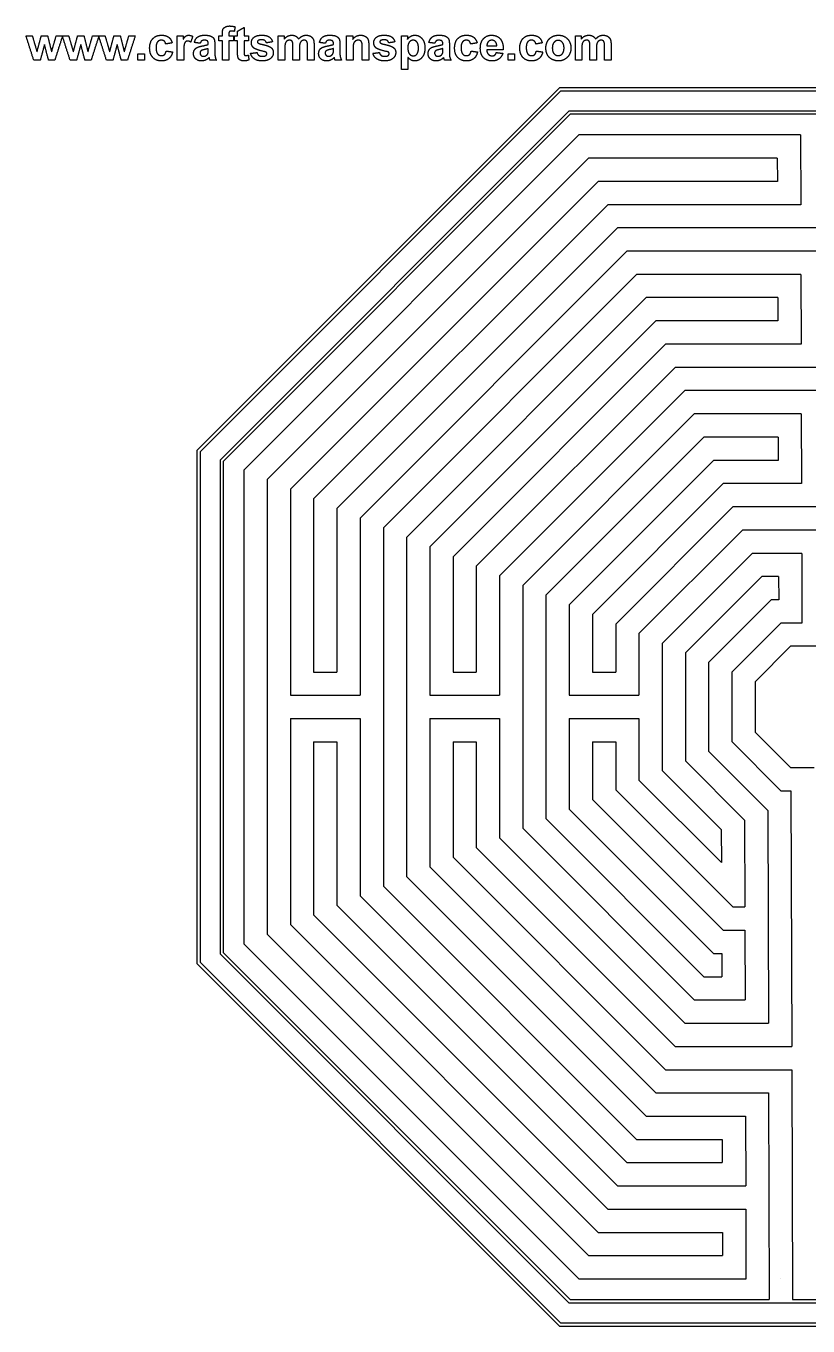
# Model space of a CAD drawing. Header units: millimetres. Extents: x -117 to 91, y -91 to 101.
# Drawn here: x -116.7 to -1.1, y -91.4 to 100.6 of the extents above; entities that cross this region are included whole.
import ezdxf

# ---------------------------------------------------------------- set-up
doc = ezdxf.new("R2010")
doc.units = ezdxf.units.MM
doc.header["$MEASUREMENT"] = 0
doc.layers.add('Default', color=18, linetype='Continuous')
doc.layers.add('DIMENSION', color=7, linetype='Continuous')

msp = doc.modelspace()

# ---------------------------------------------------------------- linework, layer by layer
at = {"layer": 'Default', "color": 5}
for points in [[(-87.67, 99.39), (-87.67, 99.84), (-87.58, 100.07)], [(-87.58, 100.07), (-87.48, 100.29), (-87.22, 100.43)], [(-87.22, 100.43), (-86.97, 100.57), (-86.58, 100.57)], [(-86.58, 100.57), (-86.17, 100.57), (-85.79, 100.45)], [(-85.79, 100.45), (-85.84, 100.11), (-85.9, 99.77)], [(-85.42, 99.8), (-84.94, 100.08), (-84.46, 100.35)], [(-84.46, 100.35), (-84.46, 99.74), (-84.46, 99.12)], [(-115.53, 95.51), (-116.11, 97.31), (-116.68, 99.12)], [(-116.68, 99.12), (-116.22, 99.12), (-115.75, 99.12)], [(-115.75, 99.12), (-115.41, 97.94), (-115.06, 96.75)], [(-115.06, 96.75), (-114.74, 97.94), (-114.42, 99.12)], [(-114.42, 99.12), (-113.96, 99.12), (-113.49, 99.12)], [(-113.49, 99.12), (-113.2, 97.94), (-112.9, 96.75)], [(-112.9, 96.75), (-112.56, 97.94), (-112.22, 99.12)], [(-111.28, 99.12), (-111.86, 97.31), (-112.43, 95.51)], [(-112.22, 99.12), (-111.75, 99.12), (-111.28, 99.12)], [(-110.16, 95.51), (-110.74, 97.31), (-111.31, 99.12)], [(-111.31, 99.12), (-110.85, 99.12), (-110.38, 99.12)], [(-110.38, 99.12), (-110.04, 97.94), (-109.69, 96.75)], [(-109.69, 96.75), (-109.37, 97.94), (-109.05, 99.12)], [(-109.05, 99.12), (-108.59, 99.12), (-108.12, 99.12)], [(-108.12, 99.12), (-107.83, 97.94), (-107.53, 96.75)], [(-107.53, 96.75), (-107.19, 97.94), (-106.85, 99.12)], [(-105.91, 99.12), (-106.49, 97.31), (-107.06, 95.51)], [(-106.85, 99.12), (-106.38, 99.12), (-105.91, 99.12)], [(-104.79, 95.51), (-105.37, 97.31), (-105.94, 99.12)], [(-105.94, 99.12), (-105.47, 99.12), (-105.01, 99.12)], [(-105.01, 99.12), (-104.66, 97.94), (-104.32, 96.75)], [(-104.32, 96.75), (-104, 97.94), (-103.68, 99.12)], [(-103.68, 99.12), (-103.22, 99.12), (-102.75, 99.12)], [(-102.75, 99.12), (-102.46, 97.94), (-102.16, 96.75)], [(-102.16, 96.75), (-101.82, 97.94), (-101.48, 99.12)], [(-100.54, 99.12), (-101.12, 97.31), (-101.69, 95.51)], [(-101.48, 99.12), (-101.01, 99.12), (-100.54, 99.12)], [(-98.41, 97.31), (-98.41, 98.21), (-97.94, 98.71)], [(-97.94, 98.71), (-97.47, 99.21), (-96.67, 99.21)], [(-97.25, 98.22), (-97.46, 97.97), (-97.46, 97.38)], [(-96.68, 98.47), (-97.04, 98.47), (-97.25, 98.22)], [(-96.25, 98.33), (-96.42, 98.47), (-96.68, 98.47)], [(-96.67, 99.21), (-96.02, 99.21), (-95.63, 98.93)], [(-96.04, 97.91), (-96.08, 98.19), (-96.25, 98.33)], [(-95.08, 98.07), (-95.56, 97.99), (-96.04, 97.91)], [(-95.63, 98.93), (-95.25, 98.65), (-95.08, 98.07)], [(-94.34, 95.51), (-94.34, 97.31), (-94.34, 99.12)], [(-94.34, 99.12), (-93.89, 99.12), (-93.44, 99.12)], [(-93.44, 99.12), (-93.44, 98.86), (-93.44, 98.61)], [(-93.44, 98.61), (-93.23, 98.97), (-93.05, 99.09)], [(-93.1, 98.24), (-93.23, 98.13), (-93.31, 97.84)], [(-92.77, 98.35), (-92.96, 98.35), (-93.1, 98.24)], [(-93.05, 99.09), (-92.88, 99.21), (-92.66, 99.21)], [(-92.35, 98.19), (-92.58, 98.35), (-92.77, 98.35)], [(-92.66, 99.21), (-92.34, 99.21), (-92.05, 99.03)], [(-92.05, 99.03), (-92.2, 98.61), (-92.35, 98.19)], [(-91.81, 98.13), (-91.66, 98.68), (-91.31, 98.95)], [(-90.94, 98.01), (-91.38, 98.07), (-91.81, 98.13)], [(-91.31, 98.95), (-90.96, 99.21), (-90.27, 99.21)], [(-90.73, 98.37), (-90.86, 98.26), (-90.94, 98.01)], [(-90.35, 98.47), (-90.59, 98.47), (-90.73, 98.37)], [(-89.87, 98.35), (-90, 98.47), (-90.35, 98.47)], [(-90.27, 99.21), (-89.65, 99.21), (-89.34, 99.06)], [(-89.74, 97.95), (-89.74, 98.23), (-89.87, 98.35)], [(-89.74, 97.85), (-89.74, 97.9), (-89.74, 97.95)], [(-89.34, 99.06), (-89.03, 98.91), (-88.91, 98.67)], [(-88.91, 98.67), (-88.78, 98.44), (-88.78, 97.82)], [(-88.17, 99.12), (-87.92, 99.12), (-87.67, 99.12)], [(-88.17, 98.38), (-88.17, 98.75), (-88.17, 99.12)], [(-87.67, 98.38), (-87.92, 98.38), (-88.17, 98.38)], [(-87.67, 99.12), (-87.67, 99.25), (-87.67, 99.39)], [(-87.67, 95.51), (-87.67, 96.94), (-87.67, 98.38)], [(-86.63, 99.73), (-86.71, 99.64), (-86.71, 99.37)], [(-86.71, 99.37), (-86.71, 99.24), (-86.71, 99.12)], [(-86.71, 99.12), (-86.38, 99.12), (-86.04, 99.12)], [(-86.04, 98.38), (-86.38, 98.38), (-86.71, 98.38)], [(-86.71, 98.38), (-86.71, 96.94), (-86.71, 95.51)], [(-86.33, 99.83), (-86.54, 99.83), (-86.63, 99.73)], [(-85.9, 99.77), (-86.12, 99.83), (-86.33, 99.83)], [(-86.04, 99.12), (-86.04, 98.75), (-86.04, 98.38)], [(-85.88, 98.38), (-85.88, 98.75), (-85.88, 99.12)], [(-85.88, 99.12), (-85.65, 99.12), (-85.42, 99.12)], [(-85.42, 98.38), (-85.65, 98.38), (-85.88, 98.38)], [(-85.42, 99.12), (-85.42, 99.46), (-85.42, 99.8)], [(-85.42, 96.79), (-85.42, 97.58), (-85.42, 98.38)], [(-84.46, 99.12), (-84.14, 99.12), (-83.81, 99.12)], [(-83.81, 98.38), (-84.14, 98.38), (-84.46, 98.38)], [(-84.46, 98.38), (-84.46, 97.63), (-84.46, 96.89)], [(-83.81, 99.12), (-83.81, 98.75), (-83.81, 98.38)], [(-83.38, 98.09), (-83.38, 98.57), (-83.01, 98.89)], [(-82.95, 97.27), (-83.38, 97.57), (-83.38, 98.09)], [(-83.01, 98.89), (-82.64, 99.21), (-81.86, 99.21)], [(-82.38, 98.42), (-82.49, 98.35), (-82.49, 98.23)], [(-82.49, 98.23), (-82.49, 98.12), (-82.39, 98.05)], [(-82.39, 98.05), (-82.26, 97.95), (-81.5, 97.78)], [(-81.84, 98.53), (-82.22, 98.53), (-82.38, 98.42)], [(-81.86, 99.21), (-81.12, 99.21), (-80.76, 98.96)], [(-81.38, 98.41), (-81.54, 98.53), (-81.84, 98.53)], [(-81.16, 98.07), (-81.22, 98.29), (-81.38, 98.41)], [(-80.26, 98.22), (-80.71, 98.15), (-81.16, 98.07)], [(-80.76, 98.96), (-80.4, 98.71), (-80.26, 98.22)], [(-79.4, 99.12), (-78.97, 99.12), (-78.54, 99.12)], [(-79.4, 95.51), (-79.4, 97.31), (-79.4, 99.12)], [(-78.54, 98.63), (-78.06, 99.21), (-77.41, 99.21)], [(-78.54, 99.12), (-78.54, 98.87), (-78.54, 98.63)], [(-78.37, 98.01), (-78.44, 97.78), (-78.44, 97.26)], [(-78.12, 98.35), (-78.29, 98.23), (-78.37, 98.01)], [(-77.73, 98.47), (-77.95, 98.47), (-78.12, 98.35)], [(-77.44, 98.4), (-77.55, 98.47), (-77.73, 98.47)], [(-77.29, 98.17), (-77.34, 98.32), (-77.44, 98.4)], [(-77.41, 99.21), (-77.07, 99.21), (-76.81, 99.07)], [(-77.24, 97.49), (-77.24, 98.01), (-77.29, 98.17)], [(-76.81, 99.07), (-76.56, 98.92), (-76.4, 98.63)], [(-76.4, 98.63), (-76.16, 98.92), (-75.88, 99.07)], [(-76.21, 97.99), (-76.28, 97.75), (-76.28, 97.24)], [(-75.95, 98.35), (-76.13, 98.23), (-76.21, 97.99)], [(-75.58, 98.47), (-75.78, 98.47), (-75.95, 98.35)], [(-75.88, 99.07), (-75.61, 99.21), (-75.3, 99.21)], [(-75.18, 98.27), (-75.31, 98.47), (-75.58, 98.47)], [(-75.3, 99.21), (-74.9, 99.21), (-74.63, 99.05)], [(-75.08, 97.57), (-75.08, 98.11), (-75.18, 98.27)], [(-74.63, 99.05), (-74.36, 98.89), (-74.22, 98.57)], [(-74.22, 98.57), (-74.12, 98.34), (-74.12, 97.82)], [(-73.32, 98.13), (-73.18, 98.68), (-72.83, 98.95)], [(-72.46, 98.01), (-72.89, 98.07), (-73.32, 98.13)], [(-72.83, 98.95), (-72.48, 99.21), (-71.79, 99.21)], [(-72.24, 98.37), (-72.37, 98.26), (-72.46, 98.01)], [(-71.86, 98.47), (-72.1, 98.47), (-72.24, 98.37)], [(-71.38, 98.35), (-71.51, 98.47), (-71.86, 98.47)], [(-71.79, 99.21), (-71.16, 99.21), (-70.85, 99.06)], [(-71.25, 97.95), (-71.25, 98.23), (-71.38, 98.35)], [(-71.25, 97.85), (-71.25, 97.9), (-71.25, 97.95)], [(-70.85, 99.06), (-70.55, 98.91), (-70.42, 98.67)], [(-70.42, 98.67), (-70.3, 98.44), (-70.3, 97.82)], [(-69.31, 95.51), (-69.31, 97.31), (-69.31, 99.12)], [(-69.31, 99.12), (-68.86, 99.12), (-68.41, 99.12)], [(-68.41, 98.59), (-67.95, 99.21), (-67.24, 99.21)], [(-68.41, 99.12), (-68.41, 98.86), (-68.41, 98.59)], [(-68.28, 97.97), (-68.35, 97.75), (-68.35, 97.14)], [(-68.01, 98.33), (-68.21, 98.2), (-68.28, 97.97)], [(-67.57, 98.47), (-67.82, 98.47), (-68.01, 98.33)], [(-67.25, 98.38), (-67.38, 98.47), (-67.57, 98.47)], [(-67.05, 98.11), (-67.11, 98.28), (-67.25, 98.38)], [(-67.24, 99.21), (-66.92, 99.21), (-66.66, 99.1)], [(-66.99, 97.35), (-66.99, 97.94), (-67.05, 98.11)], [(-66.66, 99.1), (-66.41, 98.98), (-66.27, 98.81)], [(-66.27, 98.81), (-66.14, 98.63), (-66.09, 98.4)], [(-66.09, 98.4), (-66.04, 98.18), (-66.04, 97.76)], [(-65.3, 98.09), (-65.3, 98.57), (-64.92, 98.89)], [(-64.87, 97.27), (-65.3, 97.57), (-65.3, 98.09)], [(-64.92, 98.89), (-64.55, 99.21), (-63.78, 99.21)], [(-64.29, 98.42), (-64.4, 98.35), (-64.4, 98.23)], [(-64.4, 98.23), (-64.4, 98.12), (-64.31, 98.05)], [(-64.31, 98.05), (-64.18, 97.95), (-63.42, 97.78)], [(-63.75, 98.53), (-64.13, 98.53), (-64.29, 98.42)], [(-63.78, 99.21), (-63.03, 99.21), (-62.67, 98.96)], [(-63.29, 98.41), (-63.45, 98.53), (-63.75, 98.53)], [(-63.07, 98.07), (-63.13, 98.29), (-63.29, 98.41)], [(-62.18, 98.22), (-62.63, 98.15), (-63.07, 98.07)], [(-62.67, 98.96), (-62.31, 98.71), (-62.18, 98.22)], [(-61.22, 99.12), (-60.77, 99.12), (-60.33, 99.12)], [(-61.22, 94.12), (-61.22, 96.62), (-61.22, 99.12)], [(-60.33, 99.12), (-60.33, 98.86), (-60.33, 98.59)], [(-60.33, 98.59), (-60.16, 98.86), (-59.86, 99.04)], [(-60.04, 98.19), (-60.26, 97.92), (-60.26, 97.37)], [(-59.47, 98.47), (-59.81, 98.47), (-60.04, 98.19)], [(-59.86, 99.04), (-59.57, 99.21), (-59.22, 99.21)], [(-58.91, 98.19), (-59.14, 98.47), (-59.47, 98.47)], [(-59.22, 99.21), (-58.6, 99.21), (-58.17, 98.72)], [(-58.69, 97.32), (-58.69, 97.91), (-58.91, 98.19)], [(-58.17, 98.72), (-57.73, 98.22), (-57.73, 97.33)], [(-57.15, 98.13), (-57, 98.68), (-56.65, 98.95)], [(-56.28, 98.01), (-56.71, 98.07), (-57.15, 98.13)], [(-56.65, 98.95), (-56.3, 99.21), (-55.61, 99.21)], [(-56.07, 98.37), (-56.2, 98.26), (-56.28, 98.01)], [(-55.69, 98.47), (-55.93, 98.47), (-56.07, 98.37)], [(-55.21, 98.35), (-55.34, 98.47), (-55.69, 98.47)], [(-55.61, 99.21), (-54.99, 99.21), (-54.68, 99.06)], [(-55.08, 97.95), (-55.08, 98.23), (-55.21, 98.35)], [(-55.08, 97.85), (-55.08, 97.9), (-55.08, 97.95)], [(-54.68, 99.06), (-54.37, 98.91), (-54.25, 98.67)], [(-54.25, 98.67), (-54.12, 98.44), (-54.12, 97.82)], [(-53.35, 97.31), (-53.35, 98.21), (-52.88, 98.71)], [(-52.88, 98.71), (-52.41, 99.21), (-51.61, 99.21)], [(-52.18, 98.22), (-52.39, 97.97), (-52.39, 97.38)], [(-51.62, 98.47), (-51.97, 98.47), (-52.18, 98.22)], [(-51.19, 98.33), (-51.35, 98.47), (-51.62, 98.47)], [(-51.61, 99.21), (-50.96, 99.21), (-50.57, 98.93)], [(-50.97, 97.91), (-51.02, 98.19), (-51.19, 98.33)], [(-50.02, 98.07), (-50.5, 97.99), (-50.97, 97.91)], [(-50.57, 98.93), (-50.19, 98.65), (-50.02, 98.07)], [(-49.55, 97.29), (-49.55, 98.19), (-49.08, 98.7)], [(-49.08, 98.7), (-48.61, 99.21), (-47.89, 99.21)], [(-48.37, 98.25), (-48.58, 98.02), (-48.58, 97.64)], [(-47.84, 98.47), (-48.17, 98.47), (-48.37, 98.25)], [(-47.89, 99.21), (-47.08, 99.21), (-46.61, 98.68)], [(-47.34, 98.26), (-47.54, 98.47), (-47.84, 98.47)], [(-47.12, 97.64), (-47.13, 98.05), (-47.34, 98.26)], [(-46.61, 98.68), (-46.14, 98.15), (-46.16, 97.05)], [(-43.72, 97.31), (-43.72, 98.21), (-43.25, 98.71)], [(-43.25, 98.71), (-42.78, 99.21), (-41.98, 99.21)], [(-42.55, 98.22), (-42.76, 97.97), (-42.76, 97.38)], [(-41.99, 98.47), (-42.34, 98.47), (-42.55, 98.22)], [(-41.56, 98.33), (-41.72, 98.47), (-41.99, 98.47)], [(-41.98, 99.21), (-41.33, 99.21), (-40.94, 98.93)], [(-41.34, 97.91), (-41.39, 98.19), (-41.56, 98.33)], [(-40.39, 98.07), (-40.87, 97.99), (-41.34, 97.91)], [(-40.94, 98.93), (-40.56, 98.65), (-40.39, 98.07)], [(-39.86, 97.36), (-39.86, 97.84), (-39.63, 98.29)], [(-39.63, 98.29), (-39.4, 98.74), (-38.97, 98.97)], [(-38.97, 98.97), (-38.54, 99.21), (-38.01, 99.21)], [(-38.66, 98.15), (-38.91, 97.86), (-38.91, 97.31)], [(-38.04, 98.44), (-38.41, 98.44), (-38.66, 98.15)], [(-37.43, 98.15), (-37.67, 98.44), (-38.04, 98.44)], [(-38.01, 99.21), (-37.2, 99.21), (-36.68, 98.68)], [(-37.18, 97.32), (-37.18, 97.86), (-37.43, 98.15)], [(-36.68, 98.68), (-36.16, 98.14), (-36.16, 97.32)], [(-35.51, 99.12), (-35.08, 99.12), (-34.65, 99.12)], [(-35.51, 95.51), (-35.51, 97.31), (-35.51, 99.12)], [(-34.65, 98.63), (-34.18, 99.21), (-33.52, 99.21)], [(-34.65, 99.12), (-34.65, 98.87), (-34.65, 98.63)], [(-34.48, 98.01), (-34.55, 97.78), (-34.55, 97.26)], [(-34.23, 98.35), (-34.4, 98.23), (-34.48, 98.01)], [(-33.84, 98.47), (-34.06, 98.47), (-34.23, 98.35)], [(-33.56, 98.4), (-33.66, 98.47), (-33.84, 98.47)], [(-33.4, 98.17), (-33.45, 98.32), (-33.56, 98.4)], [(-33.52, 99.21), (-33.18, 99.21), (-32.92, 99.07)], [(-33.35, 97.49), (-33.35, 98.01), (-33.4, 98.17)], [(-32.92, 99.07), (-32.67, 98.92), (-32.51, 98.63)], [(-32.51, 98.63), (-32.27, 98.92), (-32, 99.07)], [(-32.32, 97.99), (-32.39, 97.75), (-32.39, 97.24)], [(-32.06, 98.35), (-32.24, 98.23), (-32.32, 97.99)], [(-31.69, 98.47), (-31.89, 98.47), (-32.06, 98.35)], [(-32, 99.07), (-31.72, 99.21), (-31.41, 99.21)], [(-31.29, 98.27), (-31.42, 98.47), (-31.69, 98.47)], [(-31.41, 99.21), (-31.01, 99.21), (-30.74, 99.05)], [(-31.19, 97.57), (-31.19, 98.11), (-31.29, 98.27)], [(-30.74, 99.05), (-30.47, 98.89), (-30.33, 98.57)], [(-30.33, 98.57), (-30.23, 98.34), (-30.23, 97.82)], [(-113.95, 97.83), (-114.27, 96.67), (-114.58, 95.51)], [(-113.34, 95.51), (-113.65, 96.67), (-113.95, 97.83)], [(-108.58, 97.83), (-108.9, 96.67), (-109.21, 95.51)], [(-107.97, 95.51), (-108.28, 96.67), (-108.58, 97.83)], [(-103.21, 97.83), (-103.53, 96.67), (-103.84, 95.51)], [(-102.6, 95.51), (-102.91, 96.67), (-103.21, 97.83)], [(-100.14, 95.51), (-100.14, 95.99), (-100.14, 96.46)], [(-100.14, 96.46), (-99.66, 96.46), (-99.18, 96.46)], [(-99.18, 96.46), (-99.18, 95.99), (-99.18, 95.51)], [(-97.94, 95.92), (-98.41, 96.42), (-98.41, 97.31)], [(-97.46, 97.38), (-97.46, 96.73), (-97.24, 96.46)], [(-97.24, 96.46), (-97.03, 96.19), (-96.66, 96.19)], [(-96.66, 96.19), (-96.39, 96.19), (-96.22, 96.34)], [(-96.22, 96.34), (-96.05, 96.49), (-95.97, 96.87)], [(-95.97, 96.87), (-95.5, 96.8), (-95.02, 96.74)], [(-95.02, 96.74), (-95.16, 96.09), (-95.58, 95.75)], [(-93.31, 97.84), (-93.38, 97.55), (-93.38, 96.62)], [(-93.38, 96.62), (-93.38, 96.07), (-93.38, 95.51)], [(-91.93, 96.48), (-91.93, 96.79), (-91.79, 97.03)], [(-91.61, 95.72), (-91.93, 96.02), (-91.93, 96.48)], [(-91.79, 97.03), (-91.65, 97.27), (-91.39, 97.4)], [(-91.39, 97.4), (-91.13, 97.52), (-90.65, 97.62)], [(-90.79, 96.92), (-90.97, 96.79), (-90.97, 96.59)], [(-90.97, 96.59), (-90.97, 96.39), (-90.83, 96.24)], [(-90.83, 96.24), (-90.69, 96.09), (-90.47, 96.09)], [(-90.3, 97.09), (-90.68, 97), (-90.79, 96.92)], [(-90.65, 97.62), (-89.99, 97.74), (-89.74, 97.85)], [(-90.47, 96.09), (-90.22, 96.09), (-89.99, 96.26)], [(-89.74, 97.24), (-89.92, 97.17), (-90.3, 97.09)], [(-89.99, 96.26), (-89.83, 96.39), (-89.78, 96.58)], [(-89.78, 96.58), (-89.74, 96.7), (-89.74, 97.05)], [(-89.74, 97.05), (-89.74, 97.14), (-89.74, 97.24)], [(-88.78, 97.82), (-88.78, 97.26), (-88.78, 96.7)], [(-88.78, 96.7), (-88.78, 96.22), (-88.73, 95.99)], [(-85.39, 96.11), (-85.42, 96.27), (-85.42, 96.79)], [(-85.26, 95.73), (-85.35, 95.87), (-85.39, 96.11)], [(-84.46, 96.89), (-84.46, 96.43), (-84.44, 96.36)], [(-84.44, 96.36), (-84.43, 96.28), (-84.36, 96.24)], [(-84.36, 96.24), (-84.3, 96.19), (-84.2, 96.19)], [(-84.2, 96.19), (-84.07, 96.19), (-83.83, 96.28)], [(-83.83, 96.28), (-83.79, 95.92), (-83.75, 95.55)], [(-83.51, 96.53), (-83.03, 96.59), (-82.55, 96.65)], [(-82.94, 95.71), (-83.37, 96.01), (-83.51, 96.53)], [(-81.49, 96.8), (-82.64, 97.06), (-82.95, 97.27)], [(-82.55, 96.65), (-82.49, 96.38), (-82.3, 96.24)], [(-82.3, 96.24), (-82.11, 96.09), (-81.78, 96.09)], [(-81.78, 96.09), (-81.41, 96.09), (-81.22, 96.23)], [(-81.5, 97.78), (-80.74, 97.6), (-80.44, 97.35)], [(-81.17, 96.67), (-81.24, 96.74), (-81.49, 96.8)], [(-81.22, 96.23), (-81.1, 96.33), (-81.1, 96.49)], [(-81.1, 96.49), (-81.1, 96.6), (-81.17, 96.67)], [(-80.14, 96.63), (-80.14, 96.13), (-80.55, 95.77)], [(-80.44, 97.35), (-80.14, 97.09), (-80.14, 96.63)], [(-78.44, 97.26), (-78.44, 96.39), (-78.44, 95.51)], [(-77.24, 95.51), (-77.24, 96.5), (-77.24, 97.49)], [(-76.28, 97.24), (-76.28, 96.37), (-76.28, 95.51)], [(-75.08, 95.51), (-75.08, 96.54), (-75.08, 97.57)], [(-74.12, 97.82), (-74.12, 96.67), (-74.12, 95.51)], [(-73.44, 96.48), (-73.44, 96.79), (-73.3, 97.03)], [(-73.12, 95.72), (-73.44, 96.02), (-73.44, 96.48)], [(-73.3, 97.03), (-73.16, 97.27), (-72.9, 97.4)], [(-72.9, 97.4), (-72.64, 97.52), (-72.16, 97.62)], [(-72.31, 96.92), (-72.49, 96.79), (-72.49, 96.59)], [(-72.49, 96.59), (-72.49, 96.39), (-72.34, 96.24)], [(-72.34, 96.24), (-72.2, 96.09), (-71.98, 96.09)], [(-71.81, 97.09), (-72.19, 97), (-72.31, 96.92)], [(-72.16, 97.62), (-71.5, 97.74), (-71.25, 97.85)], [(-71.98, 96.09), (-71.73, 96.09), (-71.51, 96.26)], [(-71.25, 97.24), (-71.43, 97.17), (-71.81, 97.09)], [(-71.51, 96.26), (-71.34, 96.39), (-71.29, 96.58)], [(-71.29, 96.58), (-71.25, 96.7), (-71.25, 97.05)], [(-71.25, 97.05), (-71.25, 97.14), (-71.25, 97.24)], [(-70.3, 97.82), (-70.3, 97.26), (-70.3, 96.7)], [(-70.3, 96.7), (-70.3, 96.22), (-70.24, 95.99)], [(-68.35, 97.14), (-68.35, 96.33), (-68.35, 95.51)], [(-66.99, 95.51), (-66.99, 96.43), (-66.99, 97.35)], [(-66.04, 97.76), (-66.04, 96.63), (-66.04, 95.51)], [(-65.42, 96.53), (-64.94, 96.59), (-64.46, 96.65)], [(-64.86, 95.71), (-65.29, 96.01), (-65.42, 96.53)], [(-63.4, 96.8), (-64.56, 97.06), (-64.87, 97.27)], [(-64.46, 96.65), (-64.4, 96.38), (-64.21, 96.24)], [(-64.21, 96.24), (-64.03, 96.09), (-63.69, 96.09)], [(-63.69, 96.09), (-63.32, 96.09), (-63.14, 96.23)], [(-63.42, 97.78), (-62.65, 97.6), (-62.35, 97.35)], [(-63.08, 96.67), (-63.15, 96.74), (-63.4, 96.8)], [(-63.14, 96.23), (-63.01, 96.33), (-63.01, 96.49)], [(-63.01, 96.49), (-63.01, 96.6), (-63.08, 96.67)], [(-62.05, 96.63), (-62.05, 96.13), (-62.47, 95.77)], [(-62.35, 97.35), (-62.05, 97.09), (-62.05, 96.63)], [(-60.26, 97.37), (-60.26, 96.75), (-60.03, 96.45)], [(-60.03, 96.45), (-59.79, 96.16), (-59.45, 96.16)], [(-59.45, 96.16), (-59.12, 96.16), (-58.91, 96.43)], [(-58.91, 96.43), (-58.69, 96.7), (-58.69, 97.32)], [(-57.73, 97.33), (-57.73, 96.42), (-58.17, 95.92)], [(-57.27, 96.48), (-57.27, 96.79), (-57.13, 97.03)], [(-56.95, 95.72), (-57.27, 96.02), (-57.27, 96.48)], [(-57.13, 97.03), (-56.99, 97.27), (-56.73, 97.4)], [(-56.73, 97.4), (-56.47, 97.52), (-55.99, 97.62)], [(-56.13, 96.92), (-56.31, 96.79), (-56.31, 96.59)], [(-56.31, 96.59), (-56.31, 96.39), (-56.17, 96.24)], [(-56.17, 96.24), (-56.03, 96.09), (-55.81, 96.09)], [(-55.64, 97.09), (-56.02, 97), (-56.13, 96.92)], [(-55.99, 97.62), (-55.33, 97.74), (-55.08, 97.85)], [(-55.81, 96.09), (-55.56, 96.09), (-55.33, 96.26)], [(-55.08, 97.24), (-55.26, 97.17), (-55.64, 97.09)], [(-55.33, 96.26), (-55.17, 96.39), (-55.11, 96.58)], [(-55.11, 96.58), (-55.08, 96.7), (-55.08, 97.05)], [(-55.08, 97.05), (-55.08, 97.14), (-55.08, 97.24)], [(-54.12, 97.82), (-54.12, 97.26), (-54.12, 96.7)], [(-54.12, 96.7), (-54.12, 96.22), (-54.07, 95.99)], [(-52.88, 95.92), (-53.35, 96.42), (-53.35, 97.31)], [(-52.39, 97.38), (-52.39, 96.73), (-52.18, 96.46)], [(-52.18, 96.46), (-51.96, 96.19), (-51.6, 96.19)], [(-51.6, 96.19), (-51.33, 96.19), (-51.16, 96.34)], [(-51.16, 96.34), (-50.98, 96.49), (-50.91, 96.87)], [(-50.91, 96.87), (-50.43, 96.8), (-49.96, 96.74)], [(-49.96, 96.74), (-50.1, 96.09), (-50.51, 95.75)], [(-49.2, 96.03), (-49.55, 96.53), (-49.55, 97.29)], [(-47.8, 95.41), (-48.74, 95.41), (-49.2, 96.03)], [(-46.16, 97.05), (-47.38, 97.05), (-48.6, 97.05)], [(-48.6, 97.05), (-48.59, 96.63), (-48.36, 96.39)], [(-48.58, 97.64), (-47.85, 97.64), (-47.12, 97.64)], [(-48.36, 96.39), (-48.14, 96.16), (-47.8, 96.16)], [(-47.8, 96.16), (-47.57, 96.16), (-47.41, 96.27)], [(-47.41, 96.27), (-47.26, 96.39), (-47.18, 96.65)], [(-47.18, 96.65), (-46.7, 96.59), (-46.22, 96.53)], [(-46.22, 96.53), (-46.41, 95.98), (-46.8, 95.7)], [(-45.45, 95.51), (-45.45, 95.99), (-45.45, 96.46)], [(-45.45, 96.46), (-44.97, 96.46), (-44.49, 96.46)], [(-44.49, 96.46), (-44.49, 95.99), (-44.49, 95.51)], [(-43.25, 95.92), (-43.72, 96.42), (-43.72, 97.31)], [(-42.76, 97.38), (-42.76, 96.73), (-42.55, 96.46)], [(-42.55, 96.46), (-42.33, 96.19), (-41.97, 96.19)], [(-41.97, 96.19), (-41.7, 96.19), (-41.53, 96.34)], [(-41.53, 96.34), (-41.35, 96.49), (-41.28, 96.87)], [(-41.28, 96.87), (-40.8, 96.8), (-40.33, 96.74)], [(-40.33, 96.74), (-40.47, 96.09), (-40.89, 95.75)], [(-39.63, 96.3), (-39.86, 96.74), (-39.86, 97.36)], [(-38.95, 95.64), (-39.4, 95.87), (-39.63, 96.3)], [(-38.91, 97.31), (-38.91, 96.77), (-38.66, 96.48)], [(-38.66, 96.48), (-38.41, 96.19), (-38.04, 96.19)], [(-38.04, 96.19), (-37.67, 96.19), (-37.43, 96.48)], [(-37.43, 96.48), (-37.18, 96.77), (-37.18, 97.32)], [(-36.16, 97.32), (-36.16, 96.5), (-36.68, 95.96)], [(-34.55, 97.26), (-34.55, 96.39), (-34.55, 95.51)], [(-33.35, 95.51), (-33.35, 96.5), (-33.35, 97.49)], [(-32.39, 97.24), (-32.39, 96.37), (-32.39, 95.51)], [(-31.19, 95.51), (-31.19, 96.54), (-31.19, 97.57)], [(-30.23, 97.82), (-30.23, 96.67), (-30.23, 95.51)], [(-114.58, 95.51), (-115.06, 95.51), (-115.53, 95.51)], [(-112.43, 95.51), (-112.89, 95.51), (-113.34, 95.51)], [(-109.21, 95.51), (-109.69, 95.51), (-110.16, 95.51)], [(-107.06, 95.51), (-107.52, 95.51), (-107.97, 95.51)], [(-103.84, 95.51), (-104.32, 95.51), (-104.79, 95.51)], [(-101.69, 95.51), (-102.15, 95.51), (-102.6, 95.51)], [(-99.18, 95.51), (-99.66, 95.51), (-100.14, 95.51)], [(-96.68, 95.41), (-97.47, 95.41), (-97.94, 95.92)], [(-95.58, 95.75), (-95.99, 95.41), (-96.68, 95.41)], [(-93.38, 95.51), (-93.86, 95.51), (-94.34, 95.51)], [(-90.73, 95.41), (-91.29, 95.41), (-91.61, 95.72)], [(-90.14, 95.54), (-90.42, 95.41), (-90.73, 95.41)], [(-89.62, 95.9), (-89.86, 95.66), (-90.14, 95.54)], [(-89.58, 95.79), (-89.61, 95.87), (-89.62, 95.9)], [(-89.49, 95.51), (-89.53, 95.6), (-89.58, 95.79)], [(-88.54, 95.51), (-89.01, 95.51), (-89.49, 95.51)], [(-88.73, 95.99), (-88.68, 95.77), (-88.54, 95.51)], [(-86.71, 95.51), (-87.19, 95.51), (-87.67, 95.51)], [(-84.96, 95.5), (-85.16, 95.59), (-85.26, 95.73)], [(-84.5, 95.41), (-84.75, 95.41), (-84.96, 95.5)], [(-83.75, 95.55), (-84.08, 95.41), (-84.5, 95.41)], [(-81.78, 95.41), (-82.52, 95.41), (-82.94, 95.71)], [(-80.55, 95.77), (-80.97, 95.41), (-81.78, 95.41)], [(-78.44, 95.51), (-78.92, 95.51), (-79.4, 95.51)], [(-76.28, 95.51), (-76.76, 95.51), (-77.24, 95.51)], [(-74.12, 95.51), (-74.6, 95.51), (-75.08, 95.51)], [(-72.25, 95.41), (-72.8, 95.41), (-73.12, 95.72)], [(-71.65, 95.54), (-71.93, 95.41), (-72.25, 95.41)], [(-71.13, 95.9), (-71.37, 95.66), (-71.65, 95.54)], [(-71.1, 95.79), (-71.12, 95.87), (-71.13, 95.9)], [(-71.01, 95.51), (-71.04, 95.6), (-71.1, 95.79)], [(-70.05, 95.51), (-70.53, 95.51), (-71.01, 95.51)], [(-70.24, 95.99), (-70.19, 95.77), (-70.05, 95.51)], [(-68.35, 95.51), (-68.83, 95.51), (-69.31, 95.51)], [(-66.04, 95.51), (-66.51, 95.51), (-66.99, 95.51)], [(-63.69, 95.41), (-64.43, 95.41), (-64.86, 95.71)], [(-62.47, 95.77), (-62.88, 95.41), (-63.69, 95.41)], [(-60.26, 94.12), (-60.74, 94.12), (-61.22, 94.12)], [(-59.76, 95.53), (-60, 95.65), (-60.26, 95.94)], [(-60.26, 95.94), (-60.26, 95.03), (-60.26, 94.12)], [(-59.23, 95.41), (-59.52, 95.41), (-59.76, 95.53)], [(-58.17, 95.92), (-58.6, 95.41), (-59.23, 95.41)], [(-56.07, 95.41), (-56.63, 95.41), (-56.95, 95.72)], [(-55.48, 95.54), (-55.76, 95.41), (-56.07, 95.41)], [(-54.96, 95.9), (-55.2, 95.66), (-55.48, 95.54)], [(-54.92, 95.79), (-54.95, 95.87), (-54.96, 95.9)], [(-54.83, 95.51), (-54.87, 95.6), (-54.92, 95.79)], [(-53.88, 95.51), (-54.35, 95.51), (-54.83, 95.51)], [(-54.07, 95.99), (-54.02, 95.77), (-53.88, 95.51)], [(-51.62, 95.41), (-52.41, 95.41), (-52.88, 95.92)], [(-50.51, 95.75), (-50.93, 95.41), (-51.62, 95.41)], [(-46.8, 95.7), (-47.2, 95.41), (-47.8, 95.41)], [(-44.49, 95.51), (-44.97, 95.51), (-45.45, 95.51)], [(-41.99, 95.41), (-42.78, 95.41), (-43.25, 95.92)], [(-40.89, 95.75), (-41.3, 95.41), (-41.99, 95.41)], [(-38.01, 95.41), (-38.5, 95.41), (-38.95, 95.64)], [(-36.68, 95.96), (-37.21, 95.41), (-38.01, 95.41)], [(-34.55, 95.51), (-35.03, 95.51), (-35.51, 95.51)], [(-32.39, 95.51), (-32.87, 95.51), (-33.35, 95.51)], [(-30.23, 95.51), (-30.71, 95.51), (-31.19, 95.51)]]:
    msp.add_open_spline(points, degree=2, dxfattribs=at)
at = {"layer": 'DIMENSION', "color": 5}
for points in [[(-37.87, 91.44), (-37.87, 91.44), (-91.44, 37.87), (-91.44, 37.87)], [(-37.68, 90.96), (-37.68, 90.96), (-90.96, 37.68), (-90.96, 37.68)], [(37.88, 91.44), (37.88, 91.44), (-37.87, 91.44), (-37.87, 91.44)], [(37.68, 90.96), (37.68, 90.96), (-37.68, 90.96), (-37.68, 90.96)], [(-36.45, 88.01), (-36.45, 88.01), (-88.01, 36.45), (-88.01, 36.45)], [(-36.26, 87.53), (-36.26, 87.53), (-87.53, 36.26), (-87.53, 36.26)], [(36.45, 88.01), (36.45, 88.01), (-36.45, 88.01), (-36.45, 88.01)], [(36.26, 87.53), (36.26, 87.53), (-36.26, 87.53), (-36.26, 87.53)], [(-34.99, 84.48), (-34.99, 84.48), (-84.48, 34.99), (-84.48, 34.99)], [(-2.25, 84.48), (-2.25, 84.48), (-34.99, 84.48), (-34.99, 84.48)], [(-2.25, 84.48), (-2.25, 84.48), (-2.21, 74.18), (-2.21, 74.18)], [(-33.57, 81.04), (-33.57, 81.04), (-81.04, 33.57), (-81.04, 33.57)], [(-5.67, 81.04), (-5.67, 81.04), (-33.57, 81.04), (-33.57, 81.04)], [(-5.67, 81.04), (-5.67, 81.04), (-5.66, 77.61), (-5.66, 77.61)], [(-32.15, 77.61), (-32.15, 77.61), (-77.61, 32.15), (-77.61, 32.15)], [(-5.66, 77.61), (-5.66, 77.61), (-32.15, 77.61), (-32.15, 77.61)], [(-30.73, 74.18), (-30.73, 74.18), (-74.18, 30.73), (-74.18, 30.73)], [(-2.21, 74.18), (-2.21, 74.18), (-30.73, 74.18), (-30.73, 74.18)], [(-29.3, 70.74), (-29.3, 70.74), (-70.74, 29.3), (-70.74, 29.3)], [(29.3, 70.74), (29.3, 70.74), (-29.3, 70.74), (-29.3, 70.74)], [(-27.88, 67.31), (-27.88, 67.31), (-67.31, 27.88), (-67.31, 27.88)], [(27.88, 67.31), (27.88, 67.31), (-27.88, 67.31), (-27.88, 67.31)], [(-26.46, 63.88), (-26.46, 63.88), (-63.88, 26.46), (-63.88, 26.46)], [(-2.18, 63.88), (-2.18, 63.88), (-26.46, 63.88), (-26.46, 63.88)], [(-2.18, 63.88), (-2.18, 63.88), (-2.15, 53.58), (-2.15, 53.58)], [(-25.04, 60.45), (-25.04, 60.45), (-60.45, 25.04), (-60.45, 25.04)], [(-5.6, 60.45), (-5.6, 60.45), (-25.04, 60.45), (-25.04, 60.45)], [(-5.6, 60.45), (-5.6, 60.45), (-5.59, 57.01), (-5.59, 57.01)], [(-23.62, 57.01), (-23.62, 57.01), (-57.01, 23.62), (-57.01, 23.62)], [(-5.59, 57.01), (-5.59, 57.01), (-23.62, 57.01), (-23.62, 57.01)], [(-22.19, 53.58), (-22.19, 53.58), (-53.58, 22.19), (-53.58, 22.19)], [(-2.15, 53.58), (-2.15, 53.58), (-22.19, 53.58), (-22.19, 53.58)], [(-20.77, 50.15), (-20.77, 50.15), (-50.15, 20.77), (-50.15, 20.77)], [(20.77, 50.15), (20.77, 50.15), (-20.77, 50.15), (-20.77, 50.15)], [(-19.35, 46.71), (-19.35, 46.71), (-46.71, 19.35), (-46.71, 19.35)], [(19.35, 46.71), (19.35, 46.71), (-19.35, 46.71), (-19.35, 46.71)], [(-17.93, 43.28), (-17.93, 43.28), (-43.28, 17.93), (-43.28, 17.93)], [(-2.12, 43.28), (-2.12, 43.28), (-17.93, 43.28), (-17.93, 43.28)], [(-2.12, 43.28), (-2.12, 43.28), (-2.09, 32.98), (-2.09, 32.98)], [(-16.5, 39.85), (-16.5, 39.85), (-39.85, 16.5), (-39.85, 16.5)], [(-5.54, 39.85), (-5.54, 39.85), (-16.5, 39.85), (-16.5, 39.85)], [(-5.54, 39.85), (-5.54, 39.85), (-5.53, 36.41), (-5.53, 36.41)], [(-91.44, 37.87), (-91.44, 37.87), (-91.44, -37.88), (-91.44, -37.88)], [(-90.96, 37.68), (-90.96, 37.68), (-90.96, -37.68), (-90.96, -37.68)], [(-88.01, 36.45), (-88.01, 36.45), (-88.01, -36.45), (-88.01, -36.45)], [(-87.53, 36.26), (-87.53, 36.26), (-87.53, -36.26), (-87.53, -36.26)], [(-84.48, 34.99), (-84.48, 34.99), (-84.48, -34.99), (-84.48, -34.99)], [(-15.08, 36.41), (-15.08, 36.41), (-36.41, 15.08), (-36.41, 15.08)], [(-5.53, 36.41), (-5.53, 36.41), (-15.08, 36.41), (-15.08, 36.41)], [(-81.04, 33.57), (-81.04, 33.57), (-81.04, -33.57), (-81.04, -33.57)], [(-13.66, 32.98), (-13.66, 32.98), (-32.98, 13.66), (-32.98, 13.66)], [(-2.09, 32.98), (-2.09, 32.98), (-13.66, 32.98), (-13.66, 32.98)], [(-77.61, 32.15), (-77.61, 32.15), (-77.61, 1.72), (-77.61, 1.72)], [(-74.18, 30.73), (-74.18, 30.73), (-74.18, 5.15), (-74.18, 5.15)], [(-70.74, 29.3), (-70.74, 29.3), (-70.74, 5.15), (-70.74, 5.15)], [(-12.24, 29.55), (-12.24, 29.55), (-29.55, 12.24), (-29.55, 12.24)], [(12.24, 29.55), (12.24, 29.55), (-12.24, 29.55), (-12.24, 29.55)], [(-67.31, 27.88), (-67.31, 27.88), (-67.31, 1.72), (-67.31, 1.72)], [(-63.88, 26.46), (-63.88, 26.46), (-63.88, -26.46), (-63.88, -26.46)], [(-60.45, 25.04), (-60.45, 25.04), (-60.45, -25.04), (-60.45, -25.04)], [(-10.82, 26.11), (-10.82, 26.11), (-26.11, 10.82), (-26.11, 10.82)], [(10.82, 26.11), (10.82, 26.11), (-10.82, 26.11), (-10.82, 26.11)], [(-57.01, 23.62), (-57.01, 23.62), (-57.01, 1.72), (-57.01, 1.72)], [(-53.58, 22.19), (-53.58, 22.19), (-53.58, 5.15), (-53.58, 5.15)], [(-9.39, 22.68), (-9.39, 22.68), (-22.68, 9.39), (-22.68, 9.39)], [(-2.05, 22.68), (-2.05, 22.68), (-9.39, 22.68), (-9.39, 22.68)], [(-2.05, 22.68), (-2.05, 22.68), (-2.02, 12.38), (-2.02, 12.38)], [(-50.15, 20.77), (-50.15, 20.77), (-50.15, 5.15), (-50.15, 5.15)], [(-46.71, 19.35), (-46.71, 19.35), (-46.71, 1.72), (-46.71, 1.72)], [(-7.97, 19.25), (-7.97, 19.25), (-19.25, 7.97), (-19.25, 7.97)], [(-5.48, 19.25), (-5.48, 19.25), (-7.97, 19.25), (-7.97, 19.25)], [(-5.48, 19.25), (-5.48, 19.25), (-5.46, 15.81), (-5.46, 15.81)], [(-43.28, 17.93), (-43.28, 17.93), (-43.28, -17.93), (-43.28, -17.93)], [(-39.85, 16.5), (-39.85, 16.5), (-39.85, -16.5), (-39.85, -16.5)], [(-6.55, 15.81), (-6.55, 15.81), (-15.81, 6.55), (-15.81, 6.55)], [(-5.46, 15.81), (-5.46, 15.81), (-6.55, 15.81), (-6.55, 15.81)], [(-36.41, 15.08), (-36.41, 15.08), (-36.41, 1.72), (-36.41, 1.72)], [(-32.98, 13.66), (-32.98, 13.66), (-32.98, 5.15), (-32.98, 5.15)], [(-29.55, 12.24), (-29.55, 12.24), (-29.55, 5.15), (-29.55, 5.15)], [(-5.13, 12.38), (-5.13, 12.38), (-12.38, 5.13), (-12.38, 5.13)], [(-2.02, 12.38), (-2.02, 12.38), (-5.13, 12.38), (-5.13, 12.38)], [(-26.11, 10.82), (-26.11, 10.82), (-26.11, 1.72), (-26.11, 1.72)], [(-22.68, 9.39), (-22.68, 9.39), (-22.68, -9.39), (-22.68, -9.39)], [(-19.25, 7.97), (-19.25, 7.97), (-19.25, -7.97), (-19.25, -7.97)], [(-3.71, 8.95), (-3.71, 8.95), (-8.95, 3.71), (-8.95, 3.71)], [(3.71, 8.95), (3.71, 8.95), (-3.71, 8.95), (-3.71, 8.95)], [(-15.81, 6.55), (-15.81, 6.55), (-15.81, -6.55), (-15.81, -6.55)], [(-74.18, 5.15), (-74.18, 5.15), (-70.74, 5.15), (-70.74, 5.15)], [(-53.58, 5.15), (-53.58, 5.15), (-50.15, 5.15), (-50.15, 5.15)], [(-32.98, 5.15), (-32.98, 5.15), (-29.55, 5.15), (-29.55, 5.15)], [(-12.38, 5.13), (-12.38, 5.13), (-12.38, -5.13), (-12.38, -5.13)], [(-8.95, 3.71), (-8.95, 3.71), (-8.95, -3.71), (-8.95, -3.71)], [(-77.61, 1.72), (-77.61, 1.72), (-67.31, 1.72), (-67.31, 1.72)], [(-57.01, 1.72), (-57.01, 1.72), (-46.71, 1.72), (-46.71, 1.72)], [(-36.41, 1.72), (-36.41, 1.72), (-26.11, 1.72), (-26.11, 1.72)], [(-77.61, -1.72), (-77.61, -1.72), (-77.61, -32.15), (-77.61, -32.15)], [(-77.61, -1.72), (-77.61, -1.72), (-67.31, -1.72), (-67.31, -1.72)], [(-67.31, -1.72), (-67.31, -1.72), (-67.31, -27.88), (-67.31, -27.88)], [(-57.01, -1.72), (-57.01, -1.72), (-57.01, -23.62), (-57.01, -23.62)], [(-57.01, -1.72), (-57.01, -1.72), (-46.71, -1.72), (-46.71, -1.72)], [(-46.71, -1.72), (-46.71, -1.72), (-46.71, -19.35), (-46.71, -19.35)], [(-36.41, -1.72), (-36.41, -1.72), (-36.41, -15.08), (-36.41, -15.08)], [(-36.41, -1.72), (-36.41, -1.72), (-26.11, -1.72), (-26.11, -1.72)], [(-26.11, -1.72), (-26.11, -1.72), (-26.11, -10.82), (-26.11, -10.82)], [(-8.95, -3.71), (-8.95, -3.71), (-3.71, -8.95), (-3.71, -8.95)], [(-74.18, -5.15), (-74.18, -5.15), (-74.18, -30.73), (-74.18, -30.73)], [(-74.18, -5.15), (-74.18, -5.15), (-70.74, -5.15), (-70.74, -5.15)], [(-70.74, -5.15), (-70.74, -5.15), (-70.74, -29.3), (-70.74, -29.3)], [(-53.58, -5.15), (-53.58, -5.15), (-53.58, -22.19), (-53.58, -22.19)], [(-53.58, -5.15), (-53.58, -5.15), (-50.15, -5.15), (-50.15, -5.15)], [(-50.15, -5.15), (-50.15, -5.15), (-50.15, -20.77), (-50.15, -20.77)], [(-32.98, -5.15), (-32.98, -5.15), (-32.98, -13.66), (-32.98, -13.66)], [(-32.98, -5.15), (-32.98, -5.15), (-29.55, -5.15), (-29.55, -5.15)], [(-29.55, -5.15), (-29.55, -5.15), (-29.55, -12.24), (-29.55, -12.24)], [(-12.38, -5.13), (-12.38, -5.13), (-5.13, -12.38), (-5.13, -12.38)], [(-15.81, -6.55), (-15.81, -6.55), (-7.08, -15.28), (-7.08, -15.28)], [(-22.68, -9.39), (-22.68, -9.39), (-13.94, -18.13), (-13.94, -18.13)], [(-19.25, -7.97), (-19.25, -7.97), (-10.51, -16.71), (-10.51, -16.71)], [(-3.71, -8.95), (-3.71, -8.95), (-0.24, -8.95), (-0.24, -8.95)], [(-26.11, -10.82), (-26.11, -10.82), (-13.93, -23), (-13.93, -23)], [(-29.55, -12.24), (-29.55, -12.24), (-12.24, -29.55), (-12.24, -29.55)], [(-5.13, -12.38), (-5.13, -12.38), (-3.66, -12.38), (-3.66, -12.38)], [(-3.66, -12.38), (-3.66, -12.38), (-3.54, -50.15), (-3.54, -50.15)], [(-36.41, -15.08), (-36.41, -15.08), (-15.08, -36.41), (-15.08, -36.41)], [(-32.98, -13.66), (-32.98, -13.66), (-13.66, -32.98), (-13.66, -32.98)], [(-7.08, -15.28), (-7.08, -15.28), (-6.98, -46.71), (-6.98, -46.71)], [(-39.85, -16.5), (-39.85, -16.5), (-16.5, -39.85), (-16.5, -39.85)], [(-10.51, -16.71), (-10.51, -16.71), (-10.47, -29.55), (-10.47, -29.55)], [(-43.28, -17.93), (-43.28, -17.93), (-17.93, -43.28), (-17.93, -43.28)], [(-13.94, -18.13), (-13.94, -18.13), (-13.93, -23), (-13.93, -23)], [(-50.15, -20.77), (-50.15, -20.77), (-20.77, -50.15), (-20.77, -50.15)], [(-46.71, -19.35), (-46.71, -19.35), (-19.35, -46.71), (-19.35, -46.71)], [(-53.58, -22.19), (-53.58, -22.19), (-22.19, -53.58), (-22.19, -53.58)], [(-57.01, -23.62), (-57.01, -23.62), (-23.62, -57.01), (-23.62, -57.01)], [(-63.88, -26.46), (-63.88, -26.46), (-26.46, -63.88), (-26.46, -63.88)], [(-60.45, -25.04), (-60.45, -25.04), (-25.04, -60.45), (-25.04, -60.45)], [(-67.31, -27.88), (-67.31, -27.88), (-27.88, -67.31), (-27.88, -67.31)], [(-70.74, -29.3), (-70.74, -29.3), (-29.3, -70.74), (-29.3, -70.74)], [(-12.24, -29.55), (-12.24, -29.55), (-10.47, -29.55), (-10.47, -29.55)], [(-77.61, -32.15), (-77.61, -32.15), (-32.15, -77.61), (-32.15, -77.61)], [(-74.18, -30.73), (-74.18, -30.73), (-30.73, -74.18), (-30.73, -74.18)], [(-81.04, -33.57), (-81.04, -33.57), (-33.57, -81.04), (-33.57, -81.04)], [(-13.66, -32.98), (-13.66, -32.98), (-10.46, -32.98), (-10.46, -32.98)], [(-10.46, -32.98), (-10.46, -32.98), (-10.43, -43.28), (-10.43, -43.28)], [(-88.01, -36.45), (-88.01, -36.45), (-36.45, -88.01), (-36.45, -88.01)], [(-87.53, -36.26), (-87.53, -36.26), (-36.26, -87.53), (-36.26, -87.53)], [(-84.48, -34.99), (-84.48, -34.99), (-34.99, -84.48), (-34.99, -84.48)], [(-15.08, -36.41), (-15.08, -36.41), (-13.88, -36.41), (-13.88, -36.41)], [(-13.88, -36.41), (-13.88, -36.41), (-13.87, -39.85), (-13.87, -39.85)], [(-91.44, -37.88), (-91.44, -37.88), (-37.87, -91.44), (-37.87, -91.44)], [(-90.96, -37.68), (-90.96, -37.68), (-37.68, -90.96), (-37.68, -90.96)], [(-16.5, -39.85), (-16.5, -39.85), (-13.87, -39.85), (-13.87, -39.85)], [(-17.93, -43.28), (-17.93, -43.28), (-10.43, -43.28), (-10.43, -43.28)], [(-19.35, -46.71), (-19.35, -46.71), (-6.98, -46.71), (-6.98, -46.71)], [(-20.77, -50.15), (-20.77, -50.15), (-3.54, -50.15), (-3.54, -50.15)], [(-22.19, -53.58), (-22.19, -53.58), (-3.53, -53.58), (-3.53, -53.58)], [(-3.53, -53.58), (-3.53, -53.58), (-3.42, -87.53), (-3.42, -87.53)], [(-23.62, -57.01), (-23.62, -57.01), (-6.95, -57.01), (-6.95, -57.01)], [(-6.95, -57.01), (-6.95, -57.01), (-6.86, -87.53), (-6.86, -87.53)], [(-25.04, -60.45), (-25.04, -60.45), (-10.38, -60.45), (-10.38, -60.45)], [(-10.38, -60.45), (-10.38, -60.45), (-10.34, -70.74), (-10.34, -70.74)], [(-26.46, -63.88), (-26.46, -63.88), (-13.8, -63.88), (-13.8, -63.88)], [(-13.8, -63.88), (-13.8, -63.88), (-13.79, -67.31), (-13.79, -67.31)], [(-27.88, -67.31), (-27.88, -67.31), (-13.79, -67.31), (-13.79, -67.31)], [(-29.3, -70.74), (-29.3, -70.74), (-10.34, -70.74), (-10.34, -70.74)], [(-30.73, -74.18), (-30.73, -74.18), (-10.33, -74.18), (-10.33, -74.18)], [(-10.33, -74.18), (-10.33, -74.18), (-10.3, -84.51), (-10.3, -84.51)], [(-32.15, -77.61), (-32.15, -77.61), (-13.75, -77.61), (-13.75, -77.61)], [(-13.75, -77.61), (-13.75, -77.61), (-13.74, -81.04), (-13.74, -81.04)], [(-33.57, -81.04), (-33.57, -81.04), (-13.74, -81.04), (-13.74, -81.04)], [(-34.99, -84.48), (-34.99, -84.48), (-10.3, -84.48), (-10.3, -84.48)], [(-13.73, -84.48), (-13.73, -84.48), (-13.73, -84.52), (-13.73, -84.52)], [(-5.15, -84.48), (-5.15, -84.48), (-5.15, -84.49), (-5.15, -84.49)], [(-36.45, -88.01), (-36.45, -88.01), (36.45, -88.01), (36.45, -88.01)], [(-36.26, -87.53), (-36.26, -87.53), (-6.86, -87.53), (-6.86, -87.53)], [(-3.42, -87.53), (-3.42, -87.53), (36.26, -87.53), (36.26, -87.53)], [(-37.87, -91.44), (-37.87, -91.44), (37.88, -91.44), (37.88, -91.44)], [(-37.68, -90.96), (-37.68, -90.96), (37.68, -90.96), (37.68, -90.96)]]:
    msp.add_open_spline(points, degree=3, dxfattribs=at)

doc.saveas('drawing.dxf')
